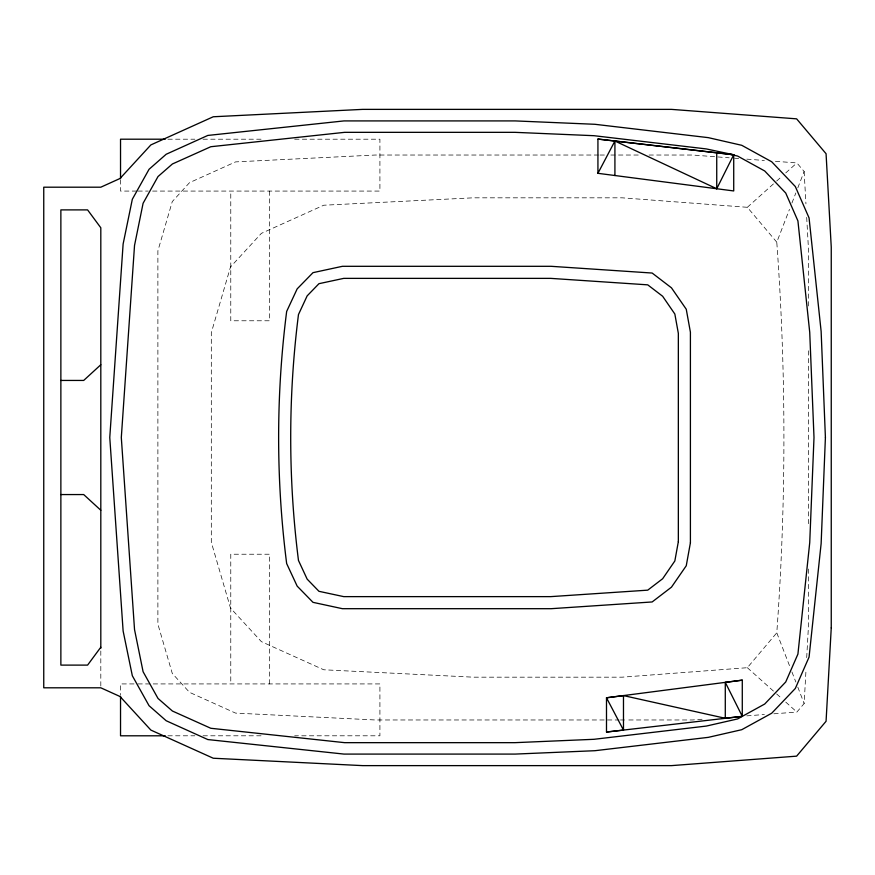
<?xml version="1.0" encoding="UTF-8"?>
<svg xmlns="http://www.w3.org/2000/svg" width="875" height="875" viewBox="0 0 875 875"><rect width="100%" height="100%" fill="white"/><g stroke="black" fill="none" stroke-linecap="round" stroke-linejoin="round"><path stroke-width="0.66" stroke-dasharray="4.38 3.28" d="M773.861 713.803L796.884 712.064L804.147 703.5L805.941 671.114M806.695 657.628L808.423 626.598L808.423 567.886M789.48 665.634L776.781 632.822A2679.852 2679.852 0 0 0 776.781 242.178L789.48 209.366M791.93 203.055L795.834 192.959M797.792 187.906L804.147 171.5L796.884 162.936L773.861 161.197M776.781 242.178L747.337 207.298L622.18 197.827L473.167 197.827L323.761 205.22L261.373 233.363L230.508 266.952L211.312 332.708L211.312 542.292L230.508 608.048L261.373 641.637L323.761 669.78L473.167 677.173L622.18 677.173L747.337 667.702L776.781 632.822M747.337 207.298L775.644 181.945M776.661 181.038L781.714 176.52M785.761 172.9L796.884 162.936M702.089 719.25L692.606 719.972L625.866 719.972M746.78 715.859L764.378 714.525M167.923 139.202L194.884 139.202M203.044 139.202L262.314 139.202M294.689 139.202L379.914 139.202L379.914 191.078L149.505 191.078M598.62 155.028L375.244 155.028L235.572 161.897L189.525 182.656L172.277 201.589L157.883 250.873L157.883 624.127L172.277 673.411L189.525 692.344L235.572 713.103L375.244 719.972L619.052 719.972M599.987 155.028L605.434 155.028M610.881 155.028L639.483 155.028M649.02 155.028L692.606 155.028L729.17 157.806M136.609 191.078L120.531 191.078L120.531 180.162M137.911 191.078L148.214 191.078M134.017 683.922L120.531 683.922L120.531 694.837M137.911 683.922L379.914 683.922L379.914 735.798L294.689 735.798M620.419 719.972L624.509 719.972M167.923 735.798L194.884 735.798M203.044 735.798L262.314 735.798M734.584 158.211L738.653 158.517M746.78 159.141L764.378 160.475M747.337 667.702L775.644 693.055M776.661 693.962L781.714 698.48M785.761 702.1L796.884 712.064M791.93 671.945L795.834 682.041M797.792 687.094L804.147 703.5M804.147 171.5L805.941 203.886M806.695 217.372L808.423 248.402L808.423 307.114M808.423 350.798L808.423 524.202M269.675 191.078L269.675 320.775L230.77 320.775L230.77 191.078M269.675 683.922L269.675 554.225L230.77 554.225L230.77 683.922M100.811 651L100.811 686.459"/><path stroke-width="1.31" d="M597.931 139.07L733.72 154.766L733.72 190.947L597.931 173.316L597.931 139.07L614.917 141.017L716.734 188.748L733.72 154.766L706.355 148.936L594.038 135.702L514.927 132.333L344.641 132.333L210.798 146.727L172.408 163.975L158.014 176.553L143.095 203.273L134.531 245.427L121.308 437.5L134.531 629.573L143.095 671.727L158.014 698.447L172.408 711.025L210.798 728.273L344.641 742.667L514.927 742.667L594.038 739.298L706.355 726.064L737.614 718.933L764.717 704.025L785.728 681.975L797.923 654.084L809.725 542.686L814.002 437.5L809.725 332.314L797.923 220.916L785.728 193.025L764.717 170.975L737.614 156.067L729.695 154.252M597.931 173.316L614.917 141.017L733.72 154.766M100.811 647.216L87.587 665.109L60.867 665.109L60.867 209.891L87.587 209.891L100.811 227.784L100.811 648.277M100.811 364.744L83.694 380.439L60.867 380.439M623.481 695.592L606.495 697.791L606.495 732.036L623.481 730.089L623.481 695.592L725.288 718.288L742.284 716.341L742.284 680.159L725.288 682.358L725.288 718.288M742.284 680.159L606.495 697.791L623.481 730.089M606.495 732.036L742.284 716.341L725.288 682.358M165.244 139.202L120.531 139.202L120.531 178.795M60.867 494.561L83.694 494.561L100.811 510.256M165.244 735.798L120.531 735.798L120.531 696.205M716.734 152.819L716.734 188.748M614.917 141.017L614.917 175.514M825.409 437.5L821.133 543.594L809.069 657.07L795.32 688.461L771.717 713.223L741.759 729.695L708.302 737.352L594.945 750.706L515.189 754.086L343.995 754.086L207.812 739.561L166.184 720.748L149.056 705.709L132.333 675.752L123.123 631.006L109.769 437.5L123.123 243.994L132.333 199.248L149.056 169.291L166.184 154.252L207.812 135.439L343.995 120.914L515.189 120.914L594.945 124.294L708.302 137.648L741.759 145.305L771.717 161.777L795.32 186.539L809.069 217.93L821.133 331.406L825.409 437.5M831.25 627.889L826.066 721.273L796.622 756.153L671.464 765.625L362.666 765.625L213.259 758.231L150.872 730.089L120.006 696.5L100.811 687.805L43.75 687.805L43.75 187.195L100.811 187.195L120.006 178.5L150.872 144.911L213.259 116.769L362.666 109.375L671.464 109.375L796.622 118.847L826.066 153.727L831.25 247.111L831.25 627.889M678.344 541.647L674.844 560.973L662.648 578.736L647.73 590.155L550.725 596.63L343.733 596.63L318.959 591.314L307.158 579.13L298.473 560.448A977.834 977.834 0 0 1 298.473 314.552L307.158 295.87L318.959 283.686L343.733 278.37L550.725 278.37L647.73 284.845L662.648 296.264L674.844 314.027L678.344 333.353L678.344 541.647M690.408 542.806L686.252 565.764L671.464 587.169L652.148 601.956L551.108 608.694L342.431 608.694L312.998 602.339L297.172 586.13L286.661 563.566A993.858 993.858 0 0 1 286.661 311.434L297.172 288.87L312.998 272.661L342.431 266.306L551.108 266.306L652.148 273.044L671.464 287.831L686.252 309.236L690.408 332.194L690.408 542.806"/></g></svg>
